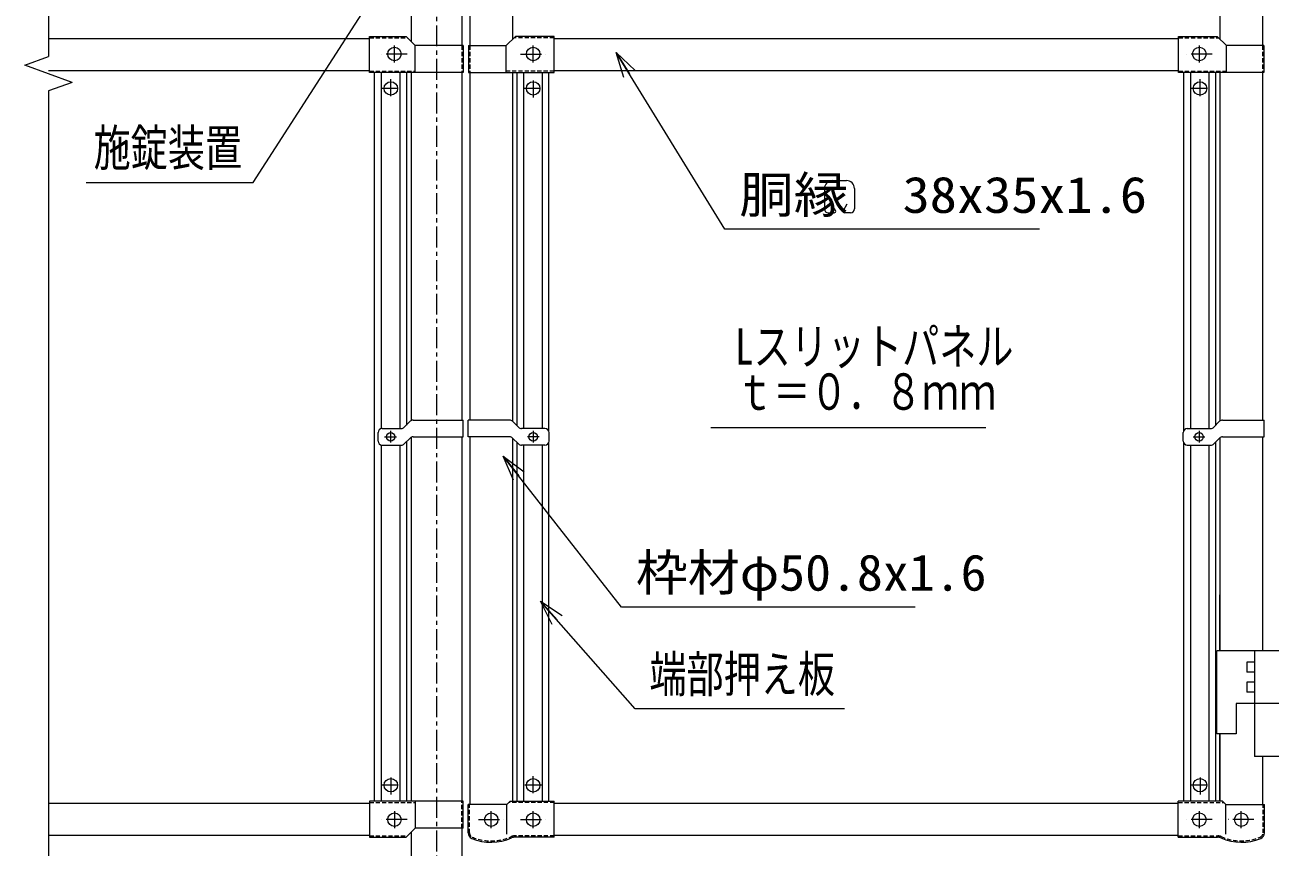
# Model space of a CAD drawing. Units: millimetres at full size; details may follow other scales. Extents: x -4455 to 4455, y -3150 to 3150.
# Drawn here: x -3403 to -1918, y -644 to 336 of the extents above; entities that cross this region are included whole.
import ezdxf
from ezdxf.enums import TextEntityAlignment as Align

# ---------------------------------------------------------------- set-up
doc = ezdxf.new("R2010")
doc.units = ezdxf.units.MM
doc.header["$LTSCALE"] = 20
for name, pattern in [('USER1', [2, 1.25, -0.25, 0.25, -0.25]), ('USER3', [4, 2.5, -0.5, 0.5, -0.5]), ('USER4', [0.375, 0.25, -0.125])]:
    doc.linetypes.add(name, pattern=pattern)
for name, color, linetype, lineweight in [('0-0_1', 7, 'Continuous', 18), ('0-2_PANERU', 3, 'Continuous', 18), ('0-3_0', 7, 'Continuous', 18), ('0-4_CENTER', 1, 'USER3', 18), ('0-7_継手', 7, 'Continuous', 18), ('0-8_EXTCNT-L', 4, 'Continuous', 18)]:
    doc.layers.add(name, color=color, linetype=linetype, lineweight=lineweight)
doc.styles.add('ＭＳ ゴシック', font='')
doc.styles.get('ＭＳ ゴシック').set_extended_font_data('MS Gothic')

# ---------------------------------------------------------------- blocks, each defined once
blk = doc.blocks.new('_Open30')
at = {"layer": '0-3_0', "color": 2}
blk.add_line((0, 0), (-20, 0), dxfattribs=at)
blk.add_lwpolyline([(-20, 5.36), (0, 0), (-20, -5.36)], dxfattribs=at)

msp = doc.modelspace()

# ---------------------------------------------------------------- linework, layer by layer
at = {"layer": '0-0_1'}
for p, q in [((-2942.33, 725.02), (-2942.33, 316.6)), ((-1977.88, 725.02), (-1977.88, 319.16)), ((-1927.08, 725.02), (-1927.08, 311.5)), ((-2881.83, 476), (-2881.83, 311.5)), ((-2872.08, 476), (-2872.08, 311.5)), ((-2821.28, 356.03), (-2821.28, 319.16)), ((-3374.44, 320), (-2991.83, 320)), ((-2937.23, 311.5), (-2948.23, 322.5)), ((-2828.94, 311.5), (-2817.94, 322.5)), ((-2772.03, 320), (-2027.38, 320)), ((-1970.23, 311.5), (-1981.23, 322.5)), ((-3374.44, 282), (-2991.83, 282)), ((-2985.83, -589.5), (-2985.83, 279.5)), ((-2947.83, 279.5), (-2947.83, -140.91)), ((-2942.33, 279.5), (-2942.33, -135.66)), ((-2881.83, 279.5), (-2881.83, -135)), ((-2872.08, 279.5), (-2872.08, -135)), ((-2821.28, 279.5), (-2821.28, -136.4)), ((-2816.03, 279.5), (-2816.03, -141.65)), ((-2778.03, -148.16), (-2778.03, 279.5)), ((-2772.03, 282), (-2027.38, 282)), ((-2021.14, -147.45), (-2021.14, 279.5)), ((-1983.14, 279.5), (-1983.14, -141.3)), ((-1977.88, 279.5), (-1977.88, -136.09)), ((-1927.08, 279.5), (-1927.08, -135)), ((-2976.58, -145), (-2954, -145)), ((-2943.39, -136.46), (-2950.46, -143.54)), ((-2939.85, -135), (-2879.98, -135)), ((-2879.98, -155), (-2879.98, -135)), ((-2874.28, -155), (-2874.28, -135)), ((-2824.75, -135), (-2874.28, -135)), ((-2821.22, -136.46), (-2814.15, -143.54)), ((-2782.68, -145), (-2810.61, -145)), ((-2016.83, -145), (-1988.91, -145)), ((-1978.3, -136.46), (-1985.37, -143.54)), ((-1974.76, -135), (-1925.23, -135)), ((-1925.23, -155), (-1925.23, -135)), ((-2981.58, -160), (-2981.58, -150)), ((-2943.39, -156.46), (-2950.46, -163.54)), ((-2947.83, -160.91), (-2947.83, -589.5)), ((-2942.33, -155.66), (-2942.33, -589.5)), ((-2939.85, -155), (-2879.98, -155)), ((-2881.83, -155.01), (-2881.83, -589.5)), ((-2824.75, -155), (-2874.28, -155)), ((-2872.08, -155), (-2872.08, -593.5)), ((-2821.28, -156.4), (-2821.28, -589.5)), ((-2821.22, -156.46), (-2814.15, -163.54)), ((-2816.03, -161.65), (-2816.03, -589.5)), ((-2778.03, -589.5), (-2778.03, -161.83)), ((-2777.68, -160), (-2777.68, -150)), ((-2021.83, -160), (-2021.83, -150)), ((-2021.14, -589.5), (-2021.14, -162.55)), ((-1978.3, -156.46), (-1985.37, -163.54)), ((-1983.14, -161.3), (-1983.14, -589.5)), ((-1977.88, -156.05), (-1977.88, -410.03)), ((-1974.76, -155), (-1925.23, -155)), ((-1927.08, -155), (-1927.08, -410.03)), ((-2976.58, -165), (-2954, -165)), ((-2782.68, -165), (-2810.61, -165)), ((-2016.83, -165), (-1988.91, -165)), ((-1977.88, -410.03), (-1977.88, -343.25)), ((-1897.58, -410.03), (-1981.58, -410.03)), ((-1981.58, -509.03), (-1981.58, -410.03)), ((-1936.58, -410.03), (-1936.58, -536.03)), ((-1936.58, -423.53), (-1946.08, -423.53)), ((-1946.08, -423.53), (-1946.08, -435.53)), ((-1936.58, -435.53), (-1946.08, -435.53)), ((-1936.58, -447.53), (-1946.08, -447.53)), ((-1946.08, -447.53), (-1946.08, -459.53)), ((-1936.58, -459.53), (-1946.08, -459.53)), ((-1875.58, -473.03), (-1958.58, -473.03)), ((-1958.58, -473.03), (-1958.58, -509.03)), ((-1958.58, -509.03), (-1981.58, -509.03)), ((-1977.88, -589.5), (-1977.88, -509.03)), ((-1977.88, -509.03), (-1977.88, -589.5)), ((-1842.58, -536.03), (-1936.58, -536.03)), ((-1927.08, -536.03), (-1927.08, -593.5)), ((-3374.44, -592), (-2991.83, -592)), ((-2771.55, -592), (-2027.63, -592)), ((-2937.23, -621.5), (-2948.23, -632.5)), ((-3374.44, -630), (-2991.83, -630)), ((-2942.33, -626.6), (-2942.33, -980)), ((-2771.55, -630), (-2027.63, -630))]:
    msp.add_line(p, q, dxfattribs=at)
at = {"layer": '0-0_1', "color": 4}
msp.add_line((-3346.25, 267.74), (-3374.44, 257.48), dxfattribs=at)
at = {"layer": '0-0_1', "color": 2}
for p, q in [((-2977.83, 279.5), (-2977.83, -145)), ((-2955.83, 279.5), (-2955.83, -145)), ((-2808.03, 279.5), (-2808.03, -145)), ((-2786.03, 279.5), (-2786.03, -145)), ((-2013.14, 279.5), (-2013.14, -145)), ((-1991.14, 279.5), (-1991.14, -145)), ((-2585.04, -143.68), (-2256.93, -143.68)), ((-2977.83, -164.84), (-2977.83, -589.5)), ((-2955.83, -165), (-2955.83, -589.5)), ((-2808.03, -165), (-2808.03, -589.5)), ((-2786.03, -165), (-2786.03, -589.5)), ((-2013.14, -165), (-2013.14, -589.5)), ((-1991.14, -165), (-1991.14, -589.5))]:
    msp.add_line(p, q, dxfattribs=at)
at = {"layer": '0-0_1', "color": 3, "linetype": 'USER1'}
for p, q in [((-2966.38, 251.06), (-2966.38, 271.41)), ((-2796.68, 269.93), (-2796.68, 249.59)), ((-2001.68, 251.06), (-2001.68, 271.41)), ((-2957.49, 260.45), (-2977.21, 260.45)), ((-2787.79, 260.55), (-2807.51, 260.55)), ((-1992.79, 260.45), (-2012.51, 260.45)), ((-2966.58, -148), (-2966.58, -161.64)), ((-2796.68, -148), (-2796.68, -161.64)), ((-2002.83, -148), (-2002.83, -161.64)), ((-2973.79, -155), (-2959.68, -155)), ((-2789.47, -155), (-2803.59, -155)), ((-2010.04, -155), (-1995.93, -155)), ((-2966.38, -561.06), (-2966.38, -581.41)), ((-2796.68, -579.93), (-2796.68, -559.58)), ((-2001.68, -561.06), (-2001.68, -581.41)), ((-2957.49, -570.44), (-2977.21, -570.44)), ((-2786.82, -570.55), (-2806.54, -570.55)), ((-1992.79, -570.44), (-2012.51, -570.44))]:
    msp.add_line(p, q, dxfattribs=at)
at = {"layer": '0-0_1', "color": 4}
msp.add_lwpolyline([(-3346.25, 267.74), (-3402.63, 288.26), (-3374.44, 298.52)], dxfattribs=at)
at = {"layer": '0-0_1'}
for points in [[(-2341.43, -358.11), (-2691.29, -358.11), (-2831.09, -179.7)], [(-2425.61, -479.2), (-2675.08, -479.2), (-2786.75, -352.55)], [(-2881.83, -621.5), (-2881.83, -980), (-2942.33, -980)]]:
    msp.add_lwpolyline(points, dxfattribs=at)
for centre, radius in [((-2966.38, 260.45), 8), ((-2796.68, 260.55), 8), ((-2001.68, 260.45), 8), ((-2966.58, -155), 5), ((-2796.68, -155), 5), ((-2002.83, -155), 5), ((-2966.38, -570.44), 8), ((-2796.68, -570.55), 8), ((-2001.68, -570.44), 8)]:
    msp.add_circle(centre, radius, dxfattribs=at)
for centre, start, end in [((-2976.58, -150), 90, 180), ((-2954, -140), 270, 315), ((-2939.85, -140), 90, 135), ((-2824.75, -140), 45, 90), ((-2810.61, -140), 225, 270), ((-2782.68, -150), 0, 90), ((-2016.83, -150), 90, 180), ((-1988.91, -140), 270, 315), ((-1974.76, -140), 90, 135), ((-2976.58, -160), 180, 270), ((-2939.85, -160), 90, 135), ((-2824.75, -160), 45, 90), ((-2782.68, -160), 270, 0), ((-2016.83, -160), 180, 270), ((-1974.76, -160), 90, 135), ((-2954, -160), 270, 315), ((-2810.61, -160), 225, 270), ((-1988.91, -160), 270, 315)]:
    msp.add_arc(centre, 5, start, end, dxfattribs=at)
at = {"layer": '0-2_PANERU'}
msp.add_lwpolyline([(-3329.64, 148.42), (-3130.37, 148.42), (-2913.74, 484.88)], dxfattribs=at)
at = {"layer": '0-3_0', "color": 3}
for p, q in [((-2440.12, 150.53), (-2423.1, 150.53)), ((-2449.5, 141.14), (-2449.5, 116.81)), ((-2413.71, 141.14), (-2413.71, 116.81)), ((-2436.3, 114.93), (-2440.88, 122.86)), ((-2426.92, 114.93), (-2422.33, 122.86)), ((-2444.81, 112.11), (-2437.93, 112.11)), ((-2418.41, 112.11), (-2425.29, 112.11))]:
    msp.add_line(p, q, dxfattribs=at)
at = {"layer": '0-3_0'}
msp.add_lwpolyline([(-2193.04, 92.62), (-2568, 92.62), (-2696.68, 301.5)], dxfattribs=at)
at = {"layer": '0-3_0', "color": 3}
for centre, radius, start, end in [((-2440.12, 141.14), 9.38, 90, 180), ((-2423.1, 141.14), 9.38, 0, 90), ((-2444.81, 116.81), 4.69, 180, 270), ((-2437.93, 113.99), 1.88, 270, 30), ((-2425.29, 113.99), 1.88, 150, 270), ((-2418.41, 116.81), 4.69, 270, 0)]:
    msp.add_arc(centre, radius, start, end, dxfattribs=at)
at = {"layer": '0-4_CENTER', "color": 2, "linetype": 'USER1'}
msp.add_line((-2912.08, 1175.7), (-2912.08, -1053.99), dxfattribs=at)
at = {"layer": '0-7_継手', "color": 2, "linetype": 'USER4'}
for p, q in [((-2991.83, 320.9), (-2946.63, 320.9)), ((-2771.79, 320.9), (-2819.54, 320.9)), ((-2027.38, 320.9), (-1979.63, 320.9)), ((-2881.83, 311.5), (-2881.83, 279.5)), ((-2872.09, 311.5), (-2872.09, 279.5)), ((-1927.08, 311.5), (-1927.08, 279.5)), ((-2991.83, 281.1), (-2937.23, 281.1)), ((-2771.79, 281.1), (-2828.94, 281.1)), ((-2027.38, 281.1), (-1970.23, 281.1)), ((-2991.83, -591.1), (-2937.23, -591.1)), ((-2881.83, -621.5), (-2881.83, -589.5)), ((-2872.6, -627.38), (-2872.6, -593.5)), ((-2771.55, -591.1), (-2825.8, -591.1)), ((-2027.63, -591.1), (-1973.38, -591.1)), ((-1926.58, -627.38), (-1926.58, -593.5)), ((-2991.83, -630.9), (-2946.63, -630.9)), ((-2771.55, -630.9), (-2818.68, -630.9)), ((-2027.63, -630.9), (-1980.5, -630.9))]:
    msp.add_line(p, q, dxfattribs=at)
at = {"layer": '0-7_継手'}
for p, q in [((-2771.79, 322.5), (-2817.94, 322.5)), ((-2771.79, 279.5), (-2771.79, 322.5)), ((-2027.38, 279.5), (-2027.38, 322.5)), ((-2027.38, 322.5), (-1981.23, 322.5)), ((-2880.23, 311.5), (-2937.23, 311.5)), ((-2880.23, 311.5), (-2880.23, 279.5)), ((-2873.69, 311.5), (-2828.94, 311.5)), ((-2873.69, 311.5), (-2873.69, 279.5)), ((-1925.48, 311.5), (-1970.23, 311.5)), ((-1925.48, 311.5), (-1925.48, 279.5)), ((-2880.23, 279.5), (-2991.83, 279.5)), ((-2873.69, 279.5), (-2771.79, 279.5)), ((-1925.48, 279.5), (-2027.38, 279.5)), ((-2880.23, -589.5), (-2991.83, -589.5)), ((-2880.23, -621.5), (-2880.23, -589.5)), ((-2874.2, -627.38), (-2874.2, -593.5)), ((-2828.2, -593.5), (-2874.2, -593.5)), ((-2828.2, -593.5), (-2824.2, -589.5)), ((-2824.2, -589.5), (-2771.55, -589.5)), ((-2771.55, -632.5), (-2771.55, -589.5)), ((-2771.55, -632.5), (-2771.55, -589.5)), ((-2027.63, -632.5), (-2027.63, -589.5)), ((-2027.63, -632.5), (-2027.63, -589.5)), ((-1974.98, -589.5), (-2027.63, -589.5)), ((-1970.98, -593.5), (-1974.98, -589.5)), ((-1970.98, -593.5), (-1924.98, -593.5)), ((-1924.98, -627.38), (-1924.98, -593.5)), ((-2880.23, -621.5), (-2937.23, -621.5)), ((-2771.55, -632.5), (-2818.34, -632.5)), ((-2027.63, -632.5), (-1980.84, -632.5))]:
    msp.add_line(p, q, dxfattribs=at)
at = {"layer": '0-7_継手', "color": 1, "linetype": 'USER1'}
for p, q in [((-2946.99, 301.5), (-2977.18, 301.5)), ((-2962.08, 291.33), (-2962.08, 311.67)), ((-2811.78, 301.5), (-2781.59, 301.5)), ((-2796.69, 291.33), (-2796.69, 311.67)), ((-1987.39, 301.5), (-2017.58, 301.5)), ((-2002.48, 291.33), (-2002.48, 311.67)), ((-2962.08, -601.33), (-2962.08, -621.67)), ((-2846.7, -621.68), (-2846.7, -601.33)), ((-2796.7, -621.68), (-2796.7, -601.33)), ((-2002.48, -621.67), (-2002.48, -601.33)), ((-1952.48, -621.68), (-1952.48, -601.33)), ((-2946.99, -611.5), (-2977.18, -611.5)), ((-2861.79, -611.5), (-2831.6, -611.5)), ((-2811.79, -611.5), (-2781.6, -611.5)), ((-1987.39, -611.5), (-2017.58, -611.5)), ((-1937.39, -611.5), (-1967.58, -611.5))]:
    msp.add_line(p, q, dxfattribs=at)
at = {"layer": '0-7_継手', "color": 4}
for p, q in [((-2937.23, 279.5), (-2937.23, 311.5)), ((-2828.94, 279.5), (-2828.94, 311.5)), ((-1970.23, 279.5), (-1970.23, 311.5)), ((-2937.23, -589.5), (-2937.23, -621.5)), ((-2828.2, -628.84), (-2828.2, -593.5)), ((-1970.98, -628.84), (-1970.98, -593.5))]:
    msp.add_line(p, q, dxfattribs=at)
at = {"layer": '0-7_継手'}
for points in [[(-2991.83, 279.5), (-2991.83, 322.5), (-2948.23, 322.5)], [(-2991.83, -589.5), (-2991.83, -632.5), (-2948.23, -632.5)]]:
    msp.add_lwpolyline(points, dxfattribs=at)
for centre in [(-2962.08, 301.5), (-2796.69, 301.5), (-2002.48, 301.5), (-2962.08, -611.5), (-2846.7, -611.5), (-2796.7, -611.5), (-2002.48, -611.5), (-1952.48, -611.5)]:
    msp.add_circle(centre, 8, dxfattribs=at)
for centre, radius, start, end in [((-2867.2, -627.38), 7, 179.99933, 247.24427), ((-2846.7, -578.5), 60, 247.24427, 293.89484), ((-2818.34, -642.5), 10, 89.99933, 113.89484), ((-1980.84, -642.5), 10, 66.10449, 90), ((-1952.48, -578.5), 60, 246.10449, 292.75506), ((-1931.98, -627.38), 7, 292.75506, 0)]:
    msp.add_arc(centre, radius, start, end, dxfattribs=at)
at = {"layer": '0-7_継手', "color": 2, "linetype": 'USER4'}
for centre, radius, start, end in [((-2867.2, -627.38), 5.4, 179.99933, 247.24427), ((-2846.7, -578.5), 58.4, 247.24427, 294.17688), ((-2818.68, -640.9), 10, 89.99933, 114.17688), ((-1980.5, -640.9), 10, 65.82246, 90), ((-1952.48, -578.5), 58.4, 245.82246, 292.75506), ((-1931.98, -627.38), 5.4, 292.75506, 0)]:
    msp.add_arc(centre, radius, start, end, dxfattribs=at)
at = {"layer": '0-8_EXTCNT-L'}
for p, q in [((-3374.44, 1192.28), (-3374.44, 298.52)), ((-3374.44, 257.48), (-3374.44, -1027.71))]:
    msp.add_line(p, q, dxfattribs=at)

# ---------------------------------------------------------------- block references
at = {"layer": '0-0_1', "xscale": 1.5, "yscale": 1.5}
for p, rotation in [((-2832.33, -178.13), 128.47819), ((-2788.08, -351.06), 131.9078)]:
    msp.add_blockref('_Open30', p, dxfattribs=dict(at, rotation=rotation))
at = {"layer": '0-3_0', "xscale": 1.5, "yscale": 1.5, "rotation": 122.03079}
msp.add_blockref('_Open30', (-2697.74, 303.2), dxfattribs=at)

# ---------------------------------------------------------------- texts
at = {"layer": '0-3_0', "color": 3, "style": 'ＭＳ ゴシック'}
for s, height, width, p in [('施錠装置', 43.26, 0.75, (-3320.77, 155.09)), ('胴縁\u300038x35x1.6', 43.26, 1.1, (-2551, 99.08)), ('Lスリットパネル', 43.26, 0.75, (-2555.96, -81.86)), ('ｔ＝０．８ｍｍ', 43.3, 0.75, (-2554.67, -135.68)), ('枠材φ50.8x1.6', 43.26, 1.05, (-2674.29, -351.44)), ('端部押え板', 43.26, 0.75, (-2658.08, -472.53))]:
    msp.add_text(s, height=height, dxfattribs=dict(at, width=width)).set_placement(p, align=Align.BOTTOM_LEFT)

doc.saveas('drawing.dxf')
